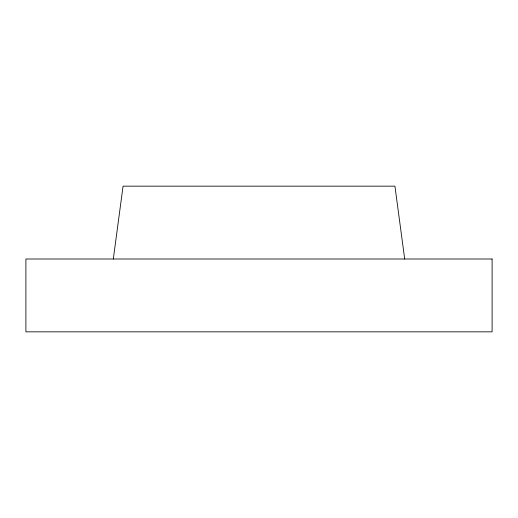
<?xml version="1.0" encoding="UTF-8"?>
<svg xmlns="http://www.w3.org/2000/svg" width="518" height="518" viewBox="0 0 518 518"><rect width="100%" height="100%" fill="white"/><g stroke="black" fill="none" stroke-linecap="round" stroke-linejoin="round"><path stroke-width="0.78" d="M113.312 259L123.064 186.156L394.936 186.156L404.688 259M492.1 259L25.9 259L25.9 331.844L492.1 331.844L492.1 259"/></g></svg>
